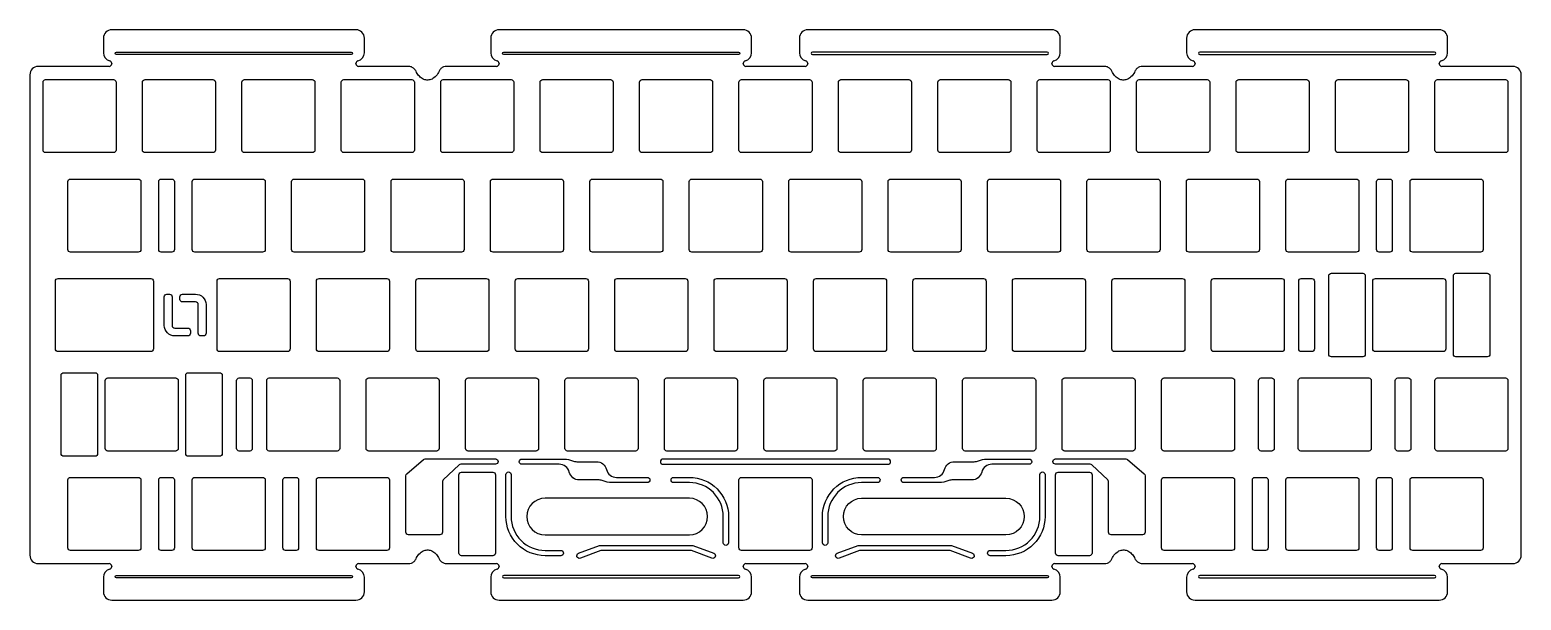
# Model space of a CAD drawing. Header units: millimetres. Extents: x -143 to 143, y -55 to 54.
import ezdxf

# ---------------------------------------------------------------- set-up
doc = ezdxf.new("R2010")
doc.units = ezdxf.units.MM
doc.layers.get('0').update_dxf_attribs({"linetype": 'CONTINUOUS'})

msp = doc.modelspace()

# ---------------------------------------------------------------- linework, layer by layer
for p, q in [((-80.38, 54.39), (-127.18, 54.39)), ((-6.17, 54.39), (-52.97, 54.39)), ((52.97, 54.39), (6.17, 54.39)), ((127.18, 54.39), (80.38, 54.39)), ((-128.78, 52.79), (-128.78, 49.99)), ((-78.78, 49.99), (-78.78, 52.79)), ((-54.57, 52.79), (-54.57, 49.99)), ((-4.57, 49.99), (-4.57, 52.79)), ((4.57, 52.79), (4.57, 49.99)), ((54.57, 49.99), (54.57, 52.79)), ((78.78, 52.79), (78.78, 49.99)), ((128.78, 49.99), (128.78, 52.79)), ((-142.87, 45.79), (-142.87, -46.26)), ((-127.68, 47.39), (-141.27, 47.39)), ((-127.18, 47.95), (-127.18, 47.89)), ((-80.38, 47.89), (-80.38, 47.95)), ((-70.34, 47.39), (-79.88, 47.39)), ((-53.47, 47.39), (-63.01, 47.39)), ((-52.97, 47.95), (-52.97, 47.89)), ((-6.17, 47.89), (-6.17, 47.95)), ((5.67, 47.39), (-5.67, 47.39)), ((6.17, 47.95), (6.17, 47.89)), ((52.97, 47.89), (52.97, 47.95)), ((63.01, 47.39), (53.47, 47.39)), ((79.88, 47.39), (70.34, 47.39)), ((80.38, 47.95), (80.38, 47.89)), ((127.18, 47.89), (127.18, 47.95)), ((141.28, 47.39), (127.68, 47.39)), ((142.88, -46.26), (142.88, 45.79)), ((-141.27, -47.86), (-127.68, -47.86)), ((-127.18, -48.36), (-127.18, -48.42)), ((-80.38, -48.42), (-80.38, -48.36)), ((-79.88, -47.86), (-70.34, -47.86)), ((-63.01, -47.86), (-53.47, -47.86)), ((-52.97, -48.36), (-52.97, -48.42)), ((-6.17, -48.42), (-6.17, -48.36)), ((-5.67, -47.86), (5.67, -47.86)), ((6.17, -48.36), (6.17, -48.42)), ((52.97, -48.42), (52.97, -48.36)), ((53.47, -47.86), (63.01, -47.86)), ((70.34, -47.86), (79.88, -47.86)), ((80.38, -48.36), (80.38, -48.42)), ((127.18, -48.42), (127.18, -48.36)), ((127.68, -47.86), (141.28, -47.86)), ((-128.78, -50.46), (-128.78, -53.26)), ((-78.78, -53.26), (-78.78, -50.46)), ((-54.57, -50.46), (-54.57, -53.26)), ((-4.57, -53.26), (-4.57, -50.46)), ((4.57, -50.46), (4.57, -53.26)), ((54.57, -53.26), (54.57, -50.46)), ((78.78, -50.46), (78.78, -53.26)), ((128.78, -53.26), (128.78, -50.46)), ((-127.18, -54.86), (-80.38, -54.86)), ((-52.97, -54.86), (-6.17, -54.86)), ((6.17, -54.86), (52.97, -54.86)), ((80.38, -54.86), (127.18, -54.86))]:
    msp.add_line(p, q)
for points in [[(-81.28, 49.64), (-126.28, 49.64, -1), (-126.28, 50.14), (-81.28, 50.14, -1)], [(-7.07, 49.64), (-52.07, 49.64, -1), (-52.07, 50.14), (-7.07, 50.14, -1)], [(52.07, 49.64, 1), (52.07, 50.14), (7.07, 50.14, 1), (7.07, 49.64)], [(81.28, 50.14, 1), (81.28, 49.64), (126.28, 49.64, 1), (126.28, 50.14)], [(-126.35, 44.36), (-126.35, 31.36, -0.414214), (-126.85, 30.86), (-139.85, 30.86, -0.414214), (-140.35, 31.36), (-140.35, 44.36, -0.414214), (-139.85, 44.86), (-126.85, 44.86, -0.414214)], [(-107.8, 30.86), (-120.8, 30.86, -0.414214), (-121.3, 31.36), (-121.3, 44.36, -0.414214), (-120.8, 44.86), (-107.8, 44.86, -0.414214), (-107.3, 44.36), (-107.3, 31.36, -0.414214)], [(-88.75, 30.86), (-101.75, 30.86, -0.414214), (-102.25, 31.36), (-102.25, 44.36, -0.414214), (-101.75, 44.86), (-88.75, 44.86, -0.414214), (-88.25, 44.36), (-88.25, 31.36, -0.414214)], [(-82.7, 44.86), (-69.7, 44.86, -0.414214), (-69.2, 44.36), (-69.2, 31.36, -0.414214), (-69.7, 30.86), (-82.7, 30.86, -0.414214), (-83.2, 31.36), (-83.2, 44.36, -0.414214)], [(-50.15, 44.36), (-50.15, 31.36, -0.414214), (-50.65, 30.86), (-63.65, 30.86, -0.414214), (-64.15, 31.36), (-64.15, 44.36, -0.414214), (-63.65, 44.86), (-50.65, 44.86, -0.414214)], [(-31.6, 30.86), (-44.6, 30.86, -0.414214), (-45.1, 31.36), (-45.1, 44.36, -0.414214), (-44.6, 44.86), (-31.6, 44.86, -0.414214), (-31.1, 44.36), (-31.1, 31.36, -0.414214)], [(-25.55, 44.86), (-12.55, 44.86, -0.414214), (-12.05, 44.36), (-12.05, 31.36, -0.414214), (-12.55, 30.86), (-25.55, 30.86, -0.414214), (-26.05, 31.36), (-26.05, 44.36, -0.414214)], [(6.5, 30.86), (-6.5, 30.86, -0.414214), (-7, 31.36), (-7, 44.36, -0.414214), (-6.5, 44.86), (6.5, 44.86, -0.414214), (7, 44.36), (7, 31.36, -0.414214)], [(12.05, 31.36), (12.05, 44.36, -0.414214), (12.55, 44.86), (25.55, 44.86, -0.414214), (26.05, 44.36), (26.05, 31.36, -0.414214), (25.55, 30.86), (12.55, 30.86, -0.414214)], [(31.6, 44.86), (44.6, 44.86, -0.414214), (45.1, 44.36), (45.1, 31.36, -0.414214), (44.6, 30.86), (31.6, 30.86, -0.414214), (31.1, 31.36), (31.1, 44.36, -0.414214)], [(64.15, 44.36), (64.15, 31.36, -0.414214), (63.65, 30.86), (50.65, 30.86, -0.414214), (50.15, 31.36), (50.15, 44.36, -0.414214), (50.65, 44.86), (63.65, 44.86, -0.414214)], [(83.2, 44.36), (83.2, 31.36, -0.414214), (82.7, 30.86), (69.7, 30.86, -0.414214), (69.2, 31.36), (69.2, 44.36, -0.414214), (69.7, 44.86), (82.7, 44.86, -0.414214)], [(102.25, 44.36), (102.25, 31.36, -0.414214), (101.75, 30.86), (88.75, 30.86, -0.414214), (88.25, 31.36), (88.25, 44.36, -0.414214), (88.75, 44.86), (101.75, 44.86, -0.414214)], [(120.8, 30.86), (107.8, 30.86, -0.414214), (107.3, 31.36), (107.3, 44.36, -0.414214), (107.8, 44.86), (120.8, 44.86, -0.414214), (121.3, 44.36), (121.3, 31.36, -0.414214)], [(126.35, 31.36), (126.35, 44.36, -0.414214), (126.85, 44.86), (139.85, 44.86, -0.414214), (140.35, 44.36), (140.35, 31.36, -0.414214), (139.85, 30.86), (126.85, 30.86, -0.414214)], [(-135.09, 25.81), (-122.09, 25.81, -0.414214), (-121.59, 25.31), (-121.59, 12.31, -0.414214), (-122.09, 11.81), (-135.09, 11.81, -0.414214), (-135.59, 12.31), (-135.59, 25.31, -0.414214)], [(-115.18, 25.31), (-115.18, 12.31, -0.414214), (-115.68, 11.81), (-117.68, 11.81, -0.414214), (-118.18, 12.31), (-118.18, 25.31, -0.414214), (-117.68, 25.81), (-115.68, 25.81, -0.414214)], [(-98.27, 11.81), (-111.27, 11.81, -0.414214), (-111.77, 12.31), (-111.77, 25.31, -0.414214), (-111.27, 25.81), (-98.27, 25.81, -0.414214), (-97.77, 25.31), (-97.77, 12.31, -0.414214)], [(-92.22, 25.81), (-79.22, 25.81, -0.414214), (-78.72, 25.31), (-78.72, 12.31, -0.414214), (-79.22, 11.81), (-92.22, 11.81, -0.414214), (-92.72, 12.31), (-92.72, 25.31, -0.414214)], [(-60.17, 11.81), (-73.17, 11.81, -0.414214), (-73.67, 12.31), (-73.67, 25.31, -0.414214), (-73.17, 25.81), (-60.17, 25.81, -0.414214), (-59.67, 25.31), (-59.67, 12.31, -0.414214)], [(-54.62, 12.31), (-54.62, 25.31, -0.414214), (-54.12, 25.81), (-41.12, 25.81, -0.414214), (-40.62, 25.31), (-40.62, 12.31, -0.414214), (-41.12, 11.81), (-54.12, 11.81, -0.414214)], [(-35.07, 25.81), (-22.07, 25.81, -0.414214), (-21.57, 25.31), (-21.57, 12.31, -0.414214), (-22.07, 11.81), (-35.07, 11.81, -0.414214), (-35.57, 12.31), (-35.57, 25.31, -0.414214)], [(-3.02, 11.81), (-16.02, 11.81, -0.414214), (-16.52, 12.31), (-16.52, 25.31, -0.414214), (-16.02, 25.81), (-3.02, 25.81, -0.414214), (-2.52, 25.31), (-2.52, 12.31, -0.414214)], [(2.53, 12.31), (2.53, 25.31, -0.414214), (3.03, 25.81), (16.03, 25.81, -0.414214), (16.53, 25.31), (16.53, 12.31, -0.414214), (16.03, 11.81), (3.03, 11.81, -0.414214)], [(21.58, 12.31), (21.58, 25.31, -0.414214), (22.08, 25.81), (35.08, 25.81, -0.414214), (35.58, 25.31), (35.58, 12.31, -0.414214), (35.08, 11.81), (22.08, 11.81, -0.414214)], [(54.63, 25.31), (54.63, 12.31, -0.414214), (54.13, 11.81), (41.13, 11.81, -0.414214), (40.63, 12.31), (40.63, 25.31, -0.414214), (41.13, 25.81), (54.13, 25.81, -0.414214)], [(73.68, 25.31), (73.68, 12.31, -0.414214), (73.18, 11.81), (60.18, 11.81, -0.414214), (59.68, 12.31), (59.68, 25.31, -0.414214), (60.18, 25.81), (73.18, 25.81, -0.414214)], [(79.23, 25.81), (92.23, 25.81, -0.414214), (92.73, 25.31), (92.73, 12.31, -0.414214), (92.23, 11.81), (79.23, 11.81, -0.414214), (78.73, 12.31), (78.73, 25.31, -0.414214)], [(97.78, 12.31), (97.78, 25.31, -0.414214), (98.28, 25.81), (111.28, 25.81, -0.414214), (111.78, 25.31), (111.78, 12.31, -0.414214), (111.28, 11.81), (98.28, 11.81, -0.414214)], [(115.68, 25.81), (117.68, 25.81, -0.414214), (118.18, 25.31), (118.18, 12.31, -0.414214), (117.68, 11.81), (115.68, 11.81, -0.414214), (115.18, 12.31), (115.18, 25.31, -0.414214)], [(121.59, 12.31), (121.59, 25.31, -0.414214), (122.09, 25.81), (135.09, 25.81, -0.414214), (135.59, 25.31), (135.59, 12.31, -0.414214), (135.09, 11.81), (122.09, 11.81, -0.414214)], [(-119.21, 6.26), (-119.21, -6.74, -0.414214), (-119.71, -7.24), (-137.47, -7.24, -0.414214), (-137.97, -6.74), (-137.97, 6.26, -0.414214), (-137.47, 6.76), (-119.71, 6.76, -0.414214)], [(-106.51, 6.76), (-93.51, 6.76, -0.414214), (-93.01, 6.26), (-93.01, -6.74, -0.414214), (-93.51, -7.24), (-106.51, -7.24, -0.414214), (-107.01, -6.74), (-107.01, 6.26, -0.414214)], [(-74.46, -7.24), (-87.46, -7.24, -0.414214), (-87.96, -6.74), (-87.96, 6.26, -0.414214), (-87.46, 6.76), (-74.46, 6.76, -0.414214), (-73.96, 6.26), (-73.96, -6.74, -0.414214)], [(-68.41, 6.76), (-55.41, 6.76, -0.414214), (-54.91, 6.26), (-54.91, -6.74, -0.414214), (-55.41, -7.24), (-68.41, -7.24, -0.414214), (-68.91, -6.74), (-68.91, 6.26, -0.414214)], [(-35.86, 6.26), (-35.86, -6.74, -0.414214), (-36.36, -7.24), (-49.36, -7.24, -0.414214), (-49.86, -6.74), (-49.86, 6.26, -0.414214), (-49.36, 6.76), (-36.36, 6.76, -0.414214)], [(-17.31, -7.24), (-30.31, -7.24, -0.414214), (-30.81, -6.74), (-30.81, 6.26, -0.414214), (-30.31, 6.76), (-17.31, 6.76, -0.414214), (-16.81, 6.26), (-16.81, -6.74, -0.414214)], [(1.74, -7.24), (-11.26, -7.24, -0.414214), (-11.76, -6.74), (-11.76, 6.26, -0.414214), (-11.26, 6.76), (1.74, 6.76, -0.414214), (2.24, 6.26), (2.24, -6.74, -0.414214)], [(20.79, -7.24), (7.79, -7.24, -0.414214), (7.29, -6.74), (7.29, 6.26, -0.414214), (7.79, 6.76), (20.79, 6.76, -0.414214), (21.29, 6.26), (21.29, -6.74, -0.414214)], [(39.84, -7.24), (26.84, -7.24, -0.414214), (26.34, -6.74), (26.34, 6.26, -0.414214), (26.84, 6.76), (39.84, 6.76, -0.414214), (40.34, 6.26), (40.34, -6.74, -0.414214)], [(45.89, 6.76), (58.89, 6.76, -0.414214), (59.39, 6.26), (59.39, -6.74, -0.414214), (58.89, -7.24), (45.89, -7.24, -0.414214), (45.39, -6.74), (45.39, 6.26, -0.414214)], [(64.44, -6.74), (64.44, 6.26, -0.414214), (64.94, 6.76), (77.94, 6.76, -0.414214), (78.44, 6.26), (78.44, -6.74, -0.414214), (77.94, -7.24), (64.94, -7.24, -0.414214)], [(83.99, 6.76), (96.99, 6.76, -0.414214), (97.49, 6.26), (97.49, -6.74, -0.414214), (96.99, -7.24), (83.99, -7.24, -0.414214), (83.49, -6.74), (83.49, 6.26, -0.414214)], [(100.75, 6.76), (102.75, 6.76, -0.414214), (103.25, 6.26), (103.25, -6.74, -0.414214), (102.75, -7.24), (100.75, -7.24, -0.414214), (100.25, -6.74), (100.25, 6.26, -0.414214)], [(113.01, 7.26), (113.01, -7.74, -0.414214), (112.51, -8.24), (106.51, -8.24, -0.414214), (106.01, -7.74), (106.01, 7.26, -0.414214), (106.51, 7.76), (112.51, 7.76, -0.414214)], [(114.94, 6.76), (127.94, 6.76, -0.414214), (128.44, 6.26), (128.44, -6.74, -0.414214), (127.94, -7.24), (114.94, -7.24, -0.414214), (114.44, -6.74), (114.44, 6.26, -0.414214)], [(136.38, -8.24), (130.38, -8.24, -0.414214), (129.88, -7.74), (129.88, 7.26, -0.414214), (130.38, 7.76), (136.38, 7.76, -0.414214), (136.88, 7.26), (136.88, -7.74, -0.414214)], [(-116.61, 3.76), (-116.11, 3.76, -0.414214), (-115.61, 3.26), (-115.61, -2.24, 0.414214), (-115.11, -2.74), (-112.61, -2.74, -0.414214), (-112.11, -3.24), (-112.11, -3.74, -0.414214), (-112.61, -4.24), (-115.11, -4.24, -0.414214), (-117.11, -2.24), (-117.11, 3.26, -0.414214)], [(-109.11, 1.76), (-109.11, -3.74, -0.414214), (-109.61, -4.24), (-110.11, -4.24, -0.414214), (-110.61, -3.74), (-110.61, 1.76, 0.414214), (-111.11, 2.26), (-113.61, 2.26, -0.414214), (-114.11, 2.76), (-114.11, 3.26, -0.414214), (-113.61, 3.76), (-111.11, 3.76, -0.414214)], [(-130.38, -27.29), (-136.38, -27.29, -0.414214), (-136.88, -26.79), (-136.88, -11.79, -0.414214), (-136.38, -11.29), (-130.38, -11.29, -0.414214), (-129.88, -11.79), (-129.88, -26.79, -0.414214)], [(-106.51, -27.29), (-112.51, -27.29, -0.414214), (-113.01, -26.79), (-113.01, -11.79, -0.414214), (-112.51, -11.29), (-106.51, -11.29, -0.414214), (-106.01, -11.79), (-106.01, -26.79, -0.414214)], [(-127.94, -12.29), (-114.94, -12.29, -0.414214), (-114.44, -12.79), (-114.44, -25.79, -0.414214), (-114.94, -26.29), (-127.94, -26.29, -0.414214), (-128.44, -25.79), (-128.44, -12.79, -0.414214)], [(-100.75, -26.29), (-102.75, -26.29, -0.414214), (-103.25, -25.79), (-103.25, -12.79, -0.414214), (-102.75, -12.29), (-100.75, -12.29, -0.414214), (-100.25, -12.79), (-100.25, -25.79, -0.414214)], [(-83.99, -26.29), (-96.99, -26.29, -0.414214), (-97.49, -25.79), (-97.49, -12.79, -0.414214), (-96.99, -12.29), (-83.99, -12.29, -0.414214), (-83.49, -12.79), (-83.49, -25.79, -0.414214)], [(-64.44, -12.79), (-64.44, -25.79, -0.414214), (-64.94, -26.29), (-77.94, -26.29, -0.414214), (-78.44, -25.79), (-78.44, -12.79, -0.414214), (-77.94, -12.29), (-64.94, -12.29, -0.414214)], [(-45.89, -26.29), (-58.89, -26.29, -0.414214), (-59.39, -25.79), (-59.39, -12.79, -0.414214), (-58.89, -12.29), (-45.89, -12.29, -0.414214), (-45.39, -12.79), (-45.39, -25.79, -0.414214)], [(-39.84, -12.29), (-26.84, -12.29, -0.414214), (-26.34, -12.79), (-26.34, -25.79, -0.414214), (-26.84, -26.29), (-39.84, -26.29, -0.414214), (-40.34, -25.79), (-40.34, -12.79, -0.414214)], [(-7.79, -26.29), (-20.79, -26.29, -0.414214), (-21.29, -25.79), (-21.29, -12.79, -0.414214), (-20.79, -12.29), (-7.79, -12.29, -0.414214), (-7.29, -12.79), (-7.29, -25.79, -0.414214)], [(-2.24, -25.79), (-2.24, -12.79, -0.414214), (-1.74, -12.29), (11.26, -12.29, -0.414214), (11.76, -12.79), (11.76, -25.79, -0.414214), (11.26, -26.29), (-1.74, -26.29, -0.414214)], [(30.81, -12.79), (30.81, -25.79, -0.414214), (30.31, -26.29), (17.31, -26.29, -0.414214), (16.81, -25.79), (16.81, -12.79, -0.414214), (17.31, -12.29), (30.31, -12.29, -0.414214)], [(35.86, -25.79), (35.86, -12.79, -0.414214), (36.36, -12.29), (49.36, -12.29, -0.414214), (49.86, -12.79), (49.86, -25.79, -0.414214), (49.36, -26.29), (36.36, -26.29, -0.414214)], [(55.41, -12.29), (68.41, -12.29, -0.414214), (68.91, -12.79), (68.91, -25.79, -0.414214), (68.41, -26.29), (55.41, -26.29, -0.414214), (54.91, -25.79), (54.91, -12.79, -0.414214)], [(73.96, -25.79), (73.96, -12.79, -0.414214), (74.46, -12.29), (87.46, -12.29, -0.414214), (87.96, -12.79), (87.96, -25.79, -0.414214), (87.46, -26.29), (74.46, -26.29, -0.414214)], [(95.06, -26.29), (93.06, -26.29, -0.414214), (92.56, -25.79), (92.56, -12.79, -0.414214), (93.06, -12.29), (95.06, -12.29, -0.414214), (95.56, -12.79), (95.56, -25.79, -0.414214)], [(114.16, -12.79), (114.16, -25.79, -0.414214), (113.66, -26.29), (100.66, -26.29, -0.414214), (100.16, -25.79), (100.16, -12.79, -0.414214), (100.66, -12.29), (113.66, -12.29, -0.414214)], [(119.25, -12.29), (121.25, -12.29, -0.414214), (121.75, -12.79), (121.75, -25.79, -0.414214), (121.25, -26.29), (119.25, -26.29, -0.414214), (118.75, -25.79), (118.75, -12.79, -0.414214)], [(126.85, -12.29), (139.85, -12.29, -0.414214), (140.35, -12.79), (140.35, -25.79, -0.414214), (139.85, -26.29), (126.85, -26.29, -0.414214), (126.35, -25.79), (126.35, -12.79, -0.414214)], [(-64.31, -42.34), (-70.31, -42.34, -0.414214), (-70.81, -41.84), (-70.81, -31.03, -0.219532), (-70.63, -30.65), (-67.45, -27.93, -0.178454), (-67.12, -27.81), (-53.65, -27.81, -1), (-53.65, -28.81), (-60.28, -28.81, 0.190375), (-60.62, -28.95), (-63.65, -31.78, 0.207478), (-63.81, -32.14), (-63.81, -41.84, -0.414214)], [(-38.08, -28.34), (-34.31, -28.34, -0.341999), (-32.38, -29.84, 0.341999), (-30.44, -31.34), (-24.57, -31.34, -1), (-24.57, -32.34), (-31.41, -32.34, -0.103148), (-33.01, -32, 0.103148), (-33.81, -31.84), (-37.58, -31.84, -0.341999), (-39.51, -30.34, 0.341999), (-41.45, -28.84), (-48.6, -28.84, -1), (-48.6, -27.84), (-40.47, -27.84, -0.103148), (-38.87, -28.17, 0.103148)], [(-21.55, -27.84, 1), (-21.55, -28.84), (21.55, -28.84, 1), (21.55, -27.84)], [(48.6, -28.84), (41.45, -28.84, 0.341999), (39.51, -30.34, -0.341999), (37.58, -31.84), (33.81, -31.84, 0.103148), (33.01, -32, -0.103148), (31.41, -32.34), (24.58, -32.34, -1), (24.58, -31.34), (30.44, -31.34, 0.341999), (32.38, -29.84, -0.341999), (34.31, -28.34), (38.08, -28.34, 0.103148), (38.87, -28.17, -0.103148), (40.47, -27.84), (48.6, -27.84, -1)], [(70.31, -42.34), (64.31, -42.34, -0.414214), (63.81, -41.84), (63.81, -32.14, 0.207478), (63.65, -31.78), (60.62, -28.95, 0.190375), (60.28, -28.81), (53.65, -28.81, -1), (53.65, -27.81), (67.12, -27.81, -0.178454), (67.45, -27.93), (70.63, -30.65, -0.219532), (70.81, -31.03), (70.81, -41.84, -0.414214)], [(-122.09, -45.34), (-135.09, -45.34, -0.414214), (-135.59, -44.84), (-135.59, -31.84, -0.414214), (-135.09, -31.34), (-122.09, -31.34, -0.414214), (-121.59, -31.84), (-121.59, -44.84, -0.414214)], [(-117.68, -31.34), (-115.68, -31.34, -0.414214), (-115.18, -31.84), (-115.18, -44.84, -0.414214), (-115.68, -45.34), (-117.68, -45.34, -0.414214), (-118.18, -44.84), (-118.18, -31.84, -0.414214)], [(-98.27, -45.34), (-111.27, -45.34, -0.414214), (-111.77, -44.84), (-111.77, -31.84, -0.414214), (-111.27, -31.34), (-98.27, -31.34, -0.414214), (-97.77, -31.84), (-97.77, -44.84, -0.414214)], [(-91.87, -45.34), (-93.87, -45.34, -0.414214), (-94.37, -44.84), (-94.37, -31.84, -0.414214), (-93.87, -31.34), (-91.87, -31.34, -0.414214), (-91.37, -31.84), (-91.37, -44.84, -0.414214)], [(-87.96, -44.84), (-87.96, -31.84, -0.414214), (-87.46, -31.34), (-74.46, -31.34, -0.414214), (-73.96, -31.84), (-73.96, -44.84, -0.414214), (-74.46, -45.34), (-87.46, -45.34, -0.414214)], [(-60.65, -45.84), (-60.65, -30.84, -0.414214), (-60.15, -30.34), (-54.15, -30.34, -0.414214), (-53.65, -30.84), (-53.65, -45.84, -0.414214), (-54.15, -46.34), (-60.15, -46.34, -0.414214)], [(-50.65, -38.84, 0.414214), (-44.15, -45.34), (-41.12, -45.34, -1), (-41.12, -46.34), (-44.15, -46.34, -0.414214), (-51.65, -38.84), (-51.65, -30.81, -1), (-50.65, -30.81)], [(-10, -38.84, 0.414214), (-16.5, -32.34), (-19.52, -32.34, -1), (-19.52, -31.34), (-16.5, -31.34, -0.414214), (-9, -38.84), (-9, -43.86, -1), (-10, -43.86)], [(-7, -44.84), (-7, -31.84, -0.414214), (-6.5, -31.34), (6.5, -31.34, -0.414214), (7, -31.84), (7, -44.84, -0.414214), (6.5, -45.34), (-6.5, -45.34, -0.414214)], [(16.5, -31.34), (19.53, -31.34, -1), (19.53, -32.34), (16.5, -32.34, 0.414214), (10, -38.84), (10, -43.86, -1), (9, -43.86), (9, -38.84, -0.414214)], [(44.15, -46.34), (41.13, -46.34, -1), (41.13, -45.34), (44.15, -45.34, 0.414214), (50.65, -38.84), (50.65, -30.81, -1), (51.65, -30.81), (51.65, -38.84, -0.414214)], [(53.65, -45.84), (53.65, -30.84, -0.414214), (54.15, -30.34), (60.15, -30.34, -0.414214), (60.65, -30.84), (60.65, -45.84, -0.414214), (60.15, -46.34), (54.15, -46.34, -0.414214)], [(87.96, -31.84), (87.96, -44.84, -0.414214), (87.46, -45.34), (74.46, -45.34, -0.414214), (73.96, -44.84), (73.96, -31.84, -0.414214), (74.46, -31.34), (87.46, -31.34, -0.414214)], [(91.87, -31.34), (93.87, -31.34, -0.414214), (94.37, -31.84), (94.37, -44.84, -0.414214), (93.87, -45.34), (91.87, -45.34, -0.414214), (91.37, -44.84), (91.37, -31.84, -0.414214)], [(111.78, -31.84), (111.78, -44.84, -0.414214), (111.28, -45.34), (98.28, -45.34, -0.414214), (97.78, -44.84), (97.78, -31.84, -0.414214), (98.28, -31.34), (111.28, -31.34, -0.414214)], [(117.68, -45.34), (115.68, -45.34, -0.414214), (115.18, -44.84), (115.18, -31.84, -0.414214), (115.68, -31.34), (117.68, -31.34, -0.414214), (118.18, -31.84), (118.18, -44.84, -0.414214)], [(135.59, -31.84), (135.59, -44.84, -0.414214), (135.09, -45.34), (122.09, -45.34, -0.414214), (121.59, -44.84), (121.59, -31.84, -0.414214), (122.09, -31.34), (135.09, -31.34, -0.414214)], [(-44.15, -35.34, 1), (-44.15, -42.34), (-16.5, -42.34, 1), (-16.5, -35.34)], [(44.15, -42.34), (16.5, -42.34, -1), (16.5, -35.34), (44.15, -35.34, -1)], [(-16.09, -45.36), (-33.48, -45.36), (-37.39, -46.83, -1), (-37.75, -45.89), (-33.75, -44.39, -0.089934), (-33.57, -44.36), (-16, -44.36, -0.089934), (-15.82, -44.39), (-11.82, -45.89, -1), (-12.18, -46.83)], [(16, -44.36), (33.57, -44.36, -0.089934), (33.75, -44.39), (37.75, -45.89, -1), (37.39, -46.83), (33.48, -45.36), (16.09, -45.36), (12.18, -46.83, -1), (11.82, -45.89), (15.82, -44.39, -0.089934)], [(-81.28, -50.61), (-126.28, -50.61, -1), (-126.28, -50.11), (-81.28, -50.11, -1)], [(-52.07, -50.11, 1), (-52.07, -50.61), (-7.07, -50.61, 1), (-7.07, -50.11)], [(52.07, -50.61), (7.07, -50.61, -1), (7.07, -50.11), (52.07, -50.11, -1)], [(126.28, -50.61, 1), (126.28, -50.11), (81.28, -50.11, 1), (81.28, -50.61)]]:
    msp.add_lwpolyline(points, format="xyb", close=True)
for centre, radius, start, end in [((-127.18, 52.79), 1.6, 90, 180), ((-80.38, 52.79), 1.6, 0, 90), ((-52.97, 52.79), 1.6, 90, 180), ((-6.17, 52.79), 1.6, 0, 90), ((6.17, 52.79), 1.6, 90, 180), ((52.97, 52.79), 1.6, 0, 90), ((80.38, 52.79), 1.6, 90, 180), ((127.18, 52.79), 1.6, 0, 90), ((-127.18, 49.99), 1.6, 180, 256.2259), ((-80.38, 49.99), 1.6, -76.2259, 0), ((-52.97, 49.99), 1.6, 180, 256.2259), ((-6.17, 49.99), 1.6, -76.2259, 0), ((6.17, 49.99), 1.6, 180, 256.2259), ((52.97, 49.99), 1.6, -76.2259, 0), ((80.38, 49.99), 1.6, 180, 256.2259), ((127.18, 49.99), 1.6, -76.2259, 0), ((-141.27, 45.79), 1.6, 90, 180), ((-127.68, 47.89), 0.5, 270, 360), ((-127.68, 47.95), 0.5, 0, 76.2259), ((-79.88, 47.95), 0.5, 103.7741, 180), ((-79.88, 47.89), 0.5, 180, 270), ((-53.47, 47.89), 0.5, 270, 360), ((-53.47, 47.95), 0.5, 0, 76.2259), ((-5.67, 47.95), 0.5, 103.7741, 180), ((-5.67, 47.89), 0.5, 180, 270), ((5.67, 47.89), 0.5, -90, 0), ((5.67, 47.95), 0.5, 0, 76.2259), ((53.47, 47.95), 0.5, 103.7741, 180), ((53.47, 47.89), 0.5, 180, 270), ((79.88, 47.89), 0.5, -90, 0), ((79.88, 47.95), 0.5, 0, 76.2259), ((127.68, 47.95), 0.5, 103.7741, 180), ((127.68, 47.89), 0.5, 180, 270), ((141.28, 45.79), 1.6, 0, 90), ((-141.27, -46.26), 1.6, 180, 270), ((-127.68, -48.36), 0.5, 0, 90), ((-127.68, -48.42), 0.5, 283.7741, 360), ((-79.88, -48.36), 0.5, 90, 180), ((-79.88, -48.42), 0.5, 180, 256.2259), ((-53.47, -48.36), 0.5, 0, 90), ((-53.47, -48.42), 0.5, 283.7741, 360), ((-5.67, -48.36), 0.5, 90, 180), ((-5.67, -48.42), 0.5, 180, 256.2259), ((5.67, -48.36), 0.5, 0, 90), ((5.67, -48.42), 0.5, 283.7741, 360), ((53.47, -48.36), 0.5, 90, 180), ((53.47, -48.42), 0.5, 180, 256.2259), ((79.88, -48.36), 0.5, 0, 90), ((79.88, -48.42), 0.5, 283.7741, 360), ((127.68, -48.36), 0.5, 90, 180), ((127.68, -48.42), 0.5, 180, 256.2259), ((141.28, -46.26), 1.6, -90, 0), ((-127.18, -50.46), 1.6, 103.7741, 180), ((-80.38, -50.46), 1.6, 0, 76.2259), ((-52.97, -50.46), 1.6, 103.7741, 180), ((-6.17, -50.46), 1.6, 0, 76.2259), ((6.17, -50.46), 1.6, 103.7741, 180), ((52.97, -50.46), 1.6, 0, 76.2259), ((80.38, -50.46), 1.6, 103.7741, 180), ((127.18, -50.46), 1.6, 0, 76.2259), ((-127.18, -53.26), 1.6, 180, 270), ((-80.38, -53.26), 1.6, -90, 0), ((-52.97, -53.26), 1.6, 180, 270), ((-6.17, -53.26), 1.6, -90, 0), ((6.17, -53.26), 1.6, 180, 270), ((52.97, -53.26), 1.6, -90, 0), ((80.38, -53.26), 1.6, 180, 270), ((127.18, -53.26), 1.6, -90, 0)]:
    msp.add_arc(centre, radius, start, end)
for points, knots in [([(-68.88, 46.45), (-68.96, 46.63), (-69.08, 46.79), (-69.37, 47.07), (-69.54, 47.19), (-69.93, 47.35), (-70.13, 47.39), (-70.34, 47.39)], [-0.1839726, -0.1839726, -0.1839726, -0.1839726, -0.1250062, -0.1250062, -0.0625031, -0.0625031, 0, 0, 0, 0]), ([(-64.47, 46.45), (-64.53, 46.3), (-64.61, 46.16), (-64.9, 45.68), (-65.16, 45.4), (-65.68, 45.01), (-65.94, 44.89), (-66.47, 44.76), (-66.73, 44.75), (-67.24, 44.83), (-67.48, 44.92), (-67.97, 45.21), (-68.2, 45.42), (-68.59, 45.9), (-68.76, 46.16), (-68.88, 46.45)], [0.1195202, 0.1195202, 0.1195202, 0.1195202, 0.1713081, 0.1713081, 0.3052649, 0.3052649, 0.4127131, 0.4127131, 0.5091007, 0.5091007, 0.6055734, 0.6055734, 0.7209477, 0.7209477, 0.8360207, 0.8360207, 0.8360207, 0.8360207]), ([(-63.01, 47.39), (-63.21, 47.39), (-63.4, 47.35), (-63.78, 47.21), (-63.96, 47.09), (-64.26, 46.81), (-64.38, 46.64), (-64.47, 46.45)], [-0.1839726, -0.1839726, -0.1839726, -0.1839726, -0.1250062, -0.1250062, -0.0625031, -0.0625031, 0, 0, 0, 0]), ([(64.47, 46.45), (64.39, 46.63), (64.27, 46.79), (63.98, 47.07), (63.81, 47.19), (63.42, 47.35), (63.22, 47.39), (63.01, 47.39)], [-0.1839726, -0.1839726, -0.1839726, -0.1839726, -0.1250062, -0.1250062, -0.0625031, -0.0625031, 0, 0, 0, 0]), ([(68.88, 46.45), (68.82, 46.3), (68.74, 46.16), (68.45, 45.68), (68.19, 45.4), (67.67, 45.01), (67.41, 44.89), (66.88, 44.76), (66.62, 44.75), (66.11, 44.83), (65.87, 44.92), (65.38, 45.21), (65.15, 45.42), (64.76, 45.9), (64.59, 46.16), (64.47, 46.45)], [0.1195202, 0.1195202, 0.1195202, 0.1195202, 0.1713081, 0.1713081, 0.3052649, 0.3052649, 0.4127131, 0.4127131, 0.5091007, 0.5091007, 0.6055734, 0.6055734, 0.7209477, 0.7209477, 0.8360207, 0.8360207, 0.8360207, 0.8360207]), ([(70.34, 47.39), (70.14, 47.39), (69.95, 47.35), (69.57, 47.21), (69.39, 47.09), (69.09, 46.81), (68.97, 46.64), (68.88, 46.45)], [-0.1839726, -0.1839726, -0.1839726, -0.1839726, -0.1250062, -0.1250062, -0.0625031, -0.0625031, 0, 0, 0, 0]), ([(-68.88, -46.92), (-68.82, -46.77), (-68.74, -46.63), (-68.45, -46.15), (-68.19, -45.87), (-67.67, -45.49), (-67.41, -45.36), (-66.88, -45.23), (-66.62, -45.22), (-66.11, -45.31), (-65.87, -45.4), (-65.38, -45.68), (-65.15, -45.89), (-64.76, -46.37), (-64.59, -46.64), (-64.47, -46.92)], [0.1195202, 0.1195202, 0.1195202, 0.1195202, 0.1713081, 0.1713081, 0.3052649, 0.3052649, 0.4127131, 0.4127131, 0.5091007, 0.5091007, 0.6055734, 0.6055734, 0.7209477, 0.7209477, 0.8360207, 0.8360207, 0.8360207, 0.8360207]), ([(64.47, -46.92), (64.53, -46.77), (64.61, -46.63), (64.9, -46.15), (65.16, -45.87), (65.68, -45.49), (65.94, -45.36), (66.47, -45.23), (66.73, -45.22), (67.24, -45.31), (67.48, -45.4), (67.97, -45.68), (68.2, -45.89), (68.59, -46.37), (68.76, -46.64), (68.88, -46.92)], [0.1195202, 0.1195202, 0.1195202, 0.1195202, 0.1713081, 0.1713081, 0.3052649, 0.3052649, 0.4127131, 0.4127131, 0.5091007, 0.5091007, 0.6055734, 0.6055734, 0.7209477, 0.7209477, 0.8360207, 0.8360207, 0.8360207, 0.8360207]), ([(-70.34, -47.86), (-70.14, -47.86), (-69.95, -47.83), (-69.57, -47.68), (-69.39, -47.57), (-69.09, -47.28), (-68.97, -47.11), (-68.88, -46.92)], [-0.1839726, -0.1839726, -0.1839726, -0.1839726, -0.1250062, -0.1250062, -0.0625031, -0.0625031, 0, 0, 0, 0]), ([(-64.47, -46.92), (-64.39, -47.1), (-64.27, -47.26), (-63.98, -47.55), (-63.81, -47.66), (-63.42, -47.82), (-63.22, -47.86), (-63.01, -47.86)], [-0.1839726, -0.1839726, -0.1839726, -0.1839726, -0.1250062, -0.1250062, -0.0625031, -0.0625031, 0, 0, 0, 0]), ([(63.01, -47.86), (63.21, -47.86), (63.4, -47.83), (63.78, -47.68), (63.96, -47.57), (64.26, -47.28), (64.38, -47.11), (64.47, -46.92)], [-0.1839726, -0.1839726, -0.1839726, -0.1839726, -0.1250062, -0.1250062, -0.0625031, -0.0625031, 0, 0, 0, 0]), ([(68.88, -46.92), (68.96, -47.1), (69.08, -47.26), (69.37, -47.55), (69.54, -47.66), (69.93, -47.82), (70.13, -47.86), (70.34, -47.86)], [-0.1839726, -0.1839726, -0.1839726, -0.1839726, -0.1250062, -0.1250062, -0.0625031, -0.0625031, 0, 0, 0, 0])]:
    msp.add_open_spline(points, degree=3, knots=knots)

doc.saveas('drawing.dxf')
